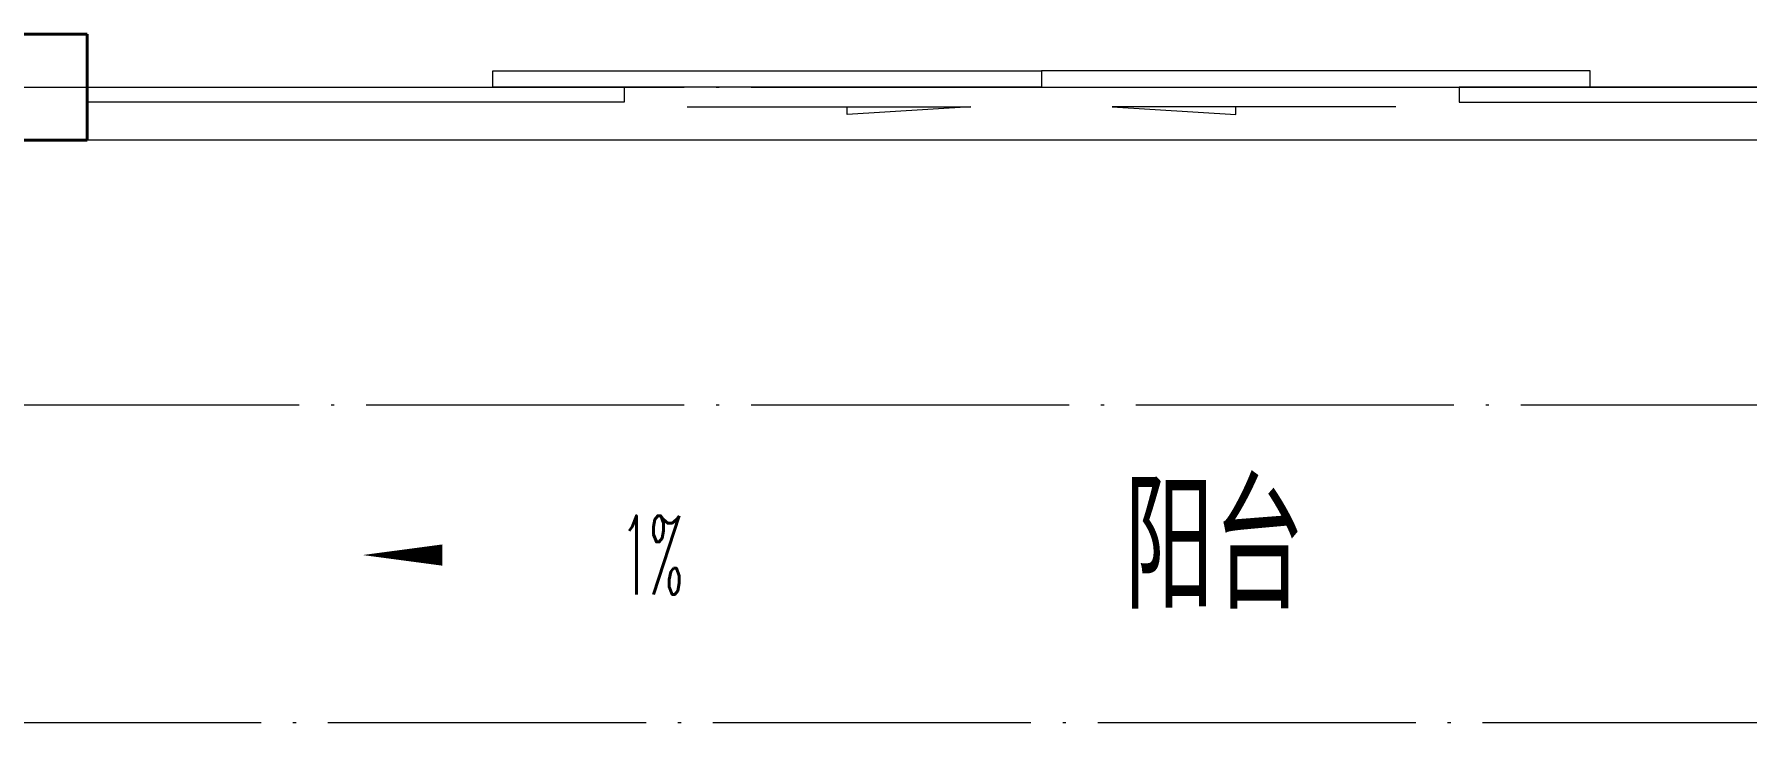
# Model space of a CAD drawing. Extents: x 27938 to 1042331, y -235042 to 1535213.
# Drawn here: x 698667 to 701897, y 365424 to 366724 of the extents above; entities that cross this region are included whole.
import ezdxf

# ---------------------------------------------------------------- set-up
doc = ezdxf.new("R2010")
doc.units = 0
doc.header["$LTSCALE"] = 1000
doc.header["$MEASUREMENT"] = 0
doc.linetypes.add('DOTE', pattern=[2.42, 2, -0.2, 0.02, -0.2])
doc.layers.add('3.5方案汇报，与郭总、侯月琴确定户型_t8$0$2020.03.04 -1安徽标准化洋房户型(UA）_t8_t8$0$看线', color=154, linetype='Continuous')
doc.layers.add('PUB_TEXT', color=4, linetype='Continuous')
for name, color, linetype, lineweight in [('DOTE', 19, 'DOTE', 9), ('WALL', 9, 'Continuous', 40), ('WINDOW', 8, 'Continuous', 15), ('平面-排水沟', 86, 'Continuous', 15)]:
    doc.layers.add(name, color=color, linetype=linetype, lineweight=lineweight)
doc.styles.add('_TCH_DIM', font='SIMPLEX.shx', dxfattribs={"width": 0.6, "oblique": 10, "bigfont": 'hztxt.shx'})
doc.styles.get("Standard").update_dxf_attribs({"font": 'gbenor.shx', "bigfont": 'gbcbig.shx'})

# ---------------------------------------------------------------- blocks, each defined once
blk = doc.blocks.new('GFDGDGRDGRDG')
at = {"layer": 'DOTE', "linetype": 'DOTE', "ltscale": 0.3}
for p, q in [((573593.7, 364358.3), (626393.7, 364358.3)), ((573593.7, 363758.3), (626393.7, 363758.3)), ((626393.7, 363158.3), (573593.7, 363158.3))]:
    blk.add_line(p, q, dxfattribs=at)
blk = doc.blocks.new('$DorLib2D$00000138')
at = {"color": 0, "linetype": 'Continuous'}
for p, q in [((-0.2875, 0), (-0.2875, 0.15378)), ((-0.2875, 0.15378), (0, 0.15378)), ((0, 0.15378), (0, 0)), ((0.2875, 0.15378), (0, 0.15378)), ((0.2875, 0), (0.2875, 0.15378)), ((-0.5, -0.13986), (-0.5, 0)), ((-0.5, 0), (-0.21875, 0)), ((0, 0), (-0.2875, 0)), ((-0.21875, 0), (-0.21875, -0.13986)), ((0, 0), (0.2875, 0)), ((0.21875, 0), (0.21875, -0.13986)), ((0.5, 0), (0.21875, 0)), ((-0.21875, -0.13986), (-0.5, -0.13986)), ((0.21875, -0.13986), (0.5, -0.13986)), ((-0.18567, -0.186), (-0.03702, -0.186)), ((-0.03702, -0.186), (-0.10186, -0.25826)), ((-0.10186, -0.25826), (-0.10186, -0.186)), ((0.18567, -0.186), (0.03702, -0.186)), ((0.03702, -0.186), (0.10186, -0.25826)), ((0.10186, -0.25826), (0.10186, -0.186))]:
    blk.add_line(p, q, dxfattribs=at)

msp = doc.modelspace()

# ---------------------------------------------------------------- linework, layer by layer
at = {"layer": 'WALL', "color": 8}
for p, q in [((698766.6, 366723.7), (697816.6, 366723.7)), ((698766.6, 366523.7), (698766.6, 366723.7)), ((697816.6, 366523.7), (698766.6, 366523.7))]:
    msp.add_line(p, q, dxfattribs=at)
at = {"layer": 'WINDOW'}
msp.add_line((702366.6, 366523.7), (698766.6, 366523.7), dxfattribs=at)
at = {"layer": '平面-排水沟', "color": 8}
msp.add_lwpolyline([(699707.5, 365740.4, 0, 0, 0), (699286.1, 365740.4, 0, 40, 0), (699436.1, 365740.4, 0, 0, 0)], format="xyseb", dxfattribs=at)

# ---------------------------------------------------------------- block references
at = {"layer": '3.5方案汇报，与郭总、侯月琴确定户型_t8$0$2020.03.04 -1安徽标准化洋房户型(UA）_t8_t8$0$看线', "ltscale": 10}
msp.add_blockref('GFDGDGRDGRDG', (106822.9, 2265.4), dxfattribs=at)
at = {"layer": 'WINDOW', "xscale": -3600, "yscale": -199.9999999990687, "zscale": -3600, "rotation": 180.0000000002223}
msp.add_blockref('$DorLib2D$00000138', (700566.6, 366623.7), dxfattribs=at)

# ---------------------------------------------------------------- texts
at = {"layer": 'PUB_TEXT', "color": 8}
msp.add_text('阳台', height=236.31, dxfattribs=at).set_placement((700722.2, 365638.8))
at = {"layer": '平面-排水沟', "color": 8, "style": '_TCH_DIM', "width": 0.423529}
msp.add_text('1%', height=148.75, dxfattribs=at).set_placement((699772.6, 365666))

doc.saveas('drawing.dxf')
